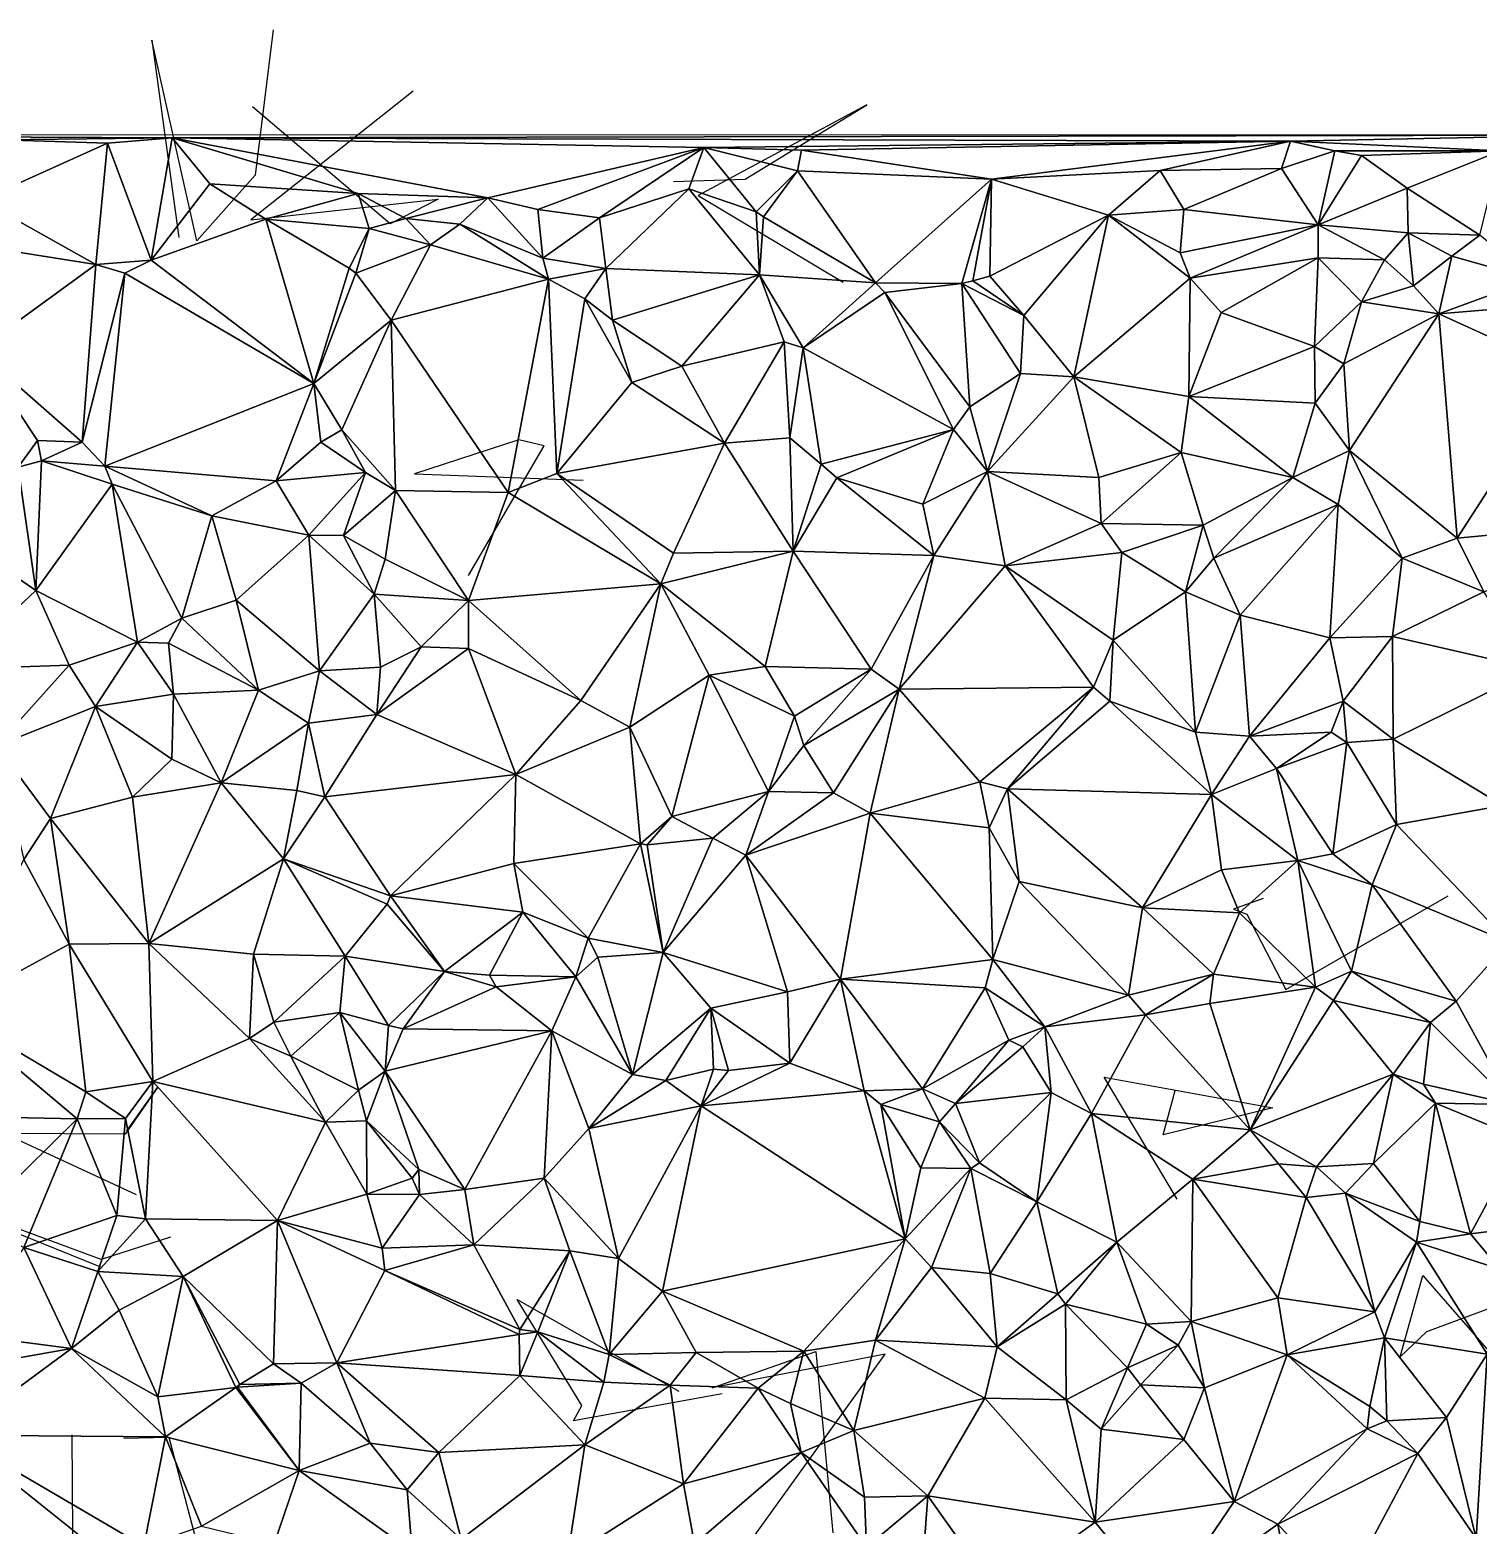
# Model space of a CAD drawing. Header units: metres. Extents: x -15 to 15.5, y -15.4 to 15.9.
# Drawn here: x -3.83 to 8.67, y 3 to 15.91 of the extents above; entities that cross this region are included whole.
import ezdxf

# ---------------------------------------------------------------- set-up
doc = ezdxf.new("R2010")
doc.units = ezdxf.units.M
doc.layers.add('CRACKS', color=1, linetype='Continuous')
doc.layers.add('STREET_MESH', color=7, linetype='Continuous')

msp = doc.modelspace()

# ---------------------------------------------------------------- linework, layer by layer
at = {"layer": 'CRACKS'}
for points in [[(-1.733, 15.905, 0.1), (-1.887, 14.653, 0.1), (-2.391, 14.086, 0.1), (-2.78, 15.818, 0.1), (-2.548, 14.114, 0.1)], [(-0.524, 15.377, 0.1), (-1.925, 14.267, 0.1), (-0.31, 14.444, 0.1), (-0.722, 14.232, 0.1), (-1.912, 15.242, 0.1)], [(1.722, 14.596, 0.1), (2.341, 14.616, 0.1), (3.391, 15.259, 0.1), (1.936, 14.476, 0.1), (3.185, 13.729, 0.1)], [(-0.047, 11.196, 0.1), (0.605, 12.316, 0.1), (0.388, 12.366, 0.1), (-0.514, 12.073, 0.1), (0.943, 12.02, 0.1)], [(6.81, 8.409, 0.1), (6.555, 8.317, 0.1), (6.671, 8.272, 0.1), (7.007, 7.624, 0.1), (8.406, 8.43, 0.1)], [(6.069, 5.812, 0.1), (5.439, 6.865, 0.1), (6.893, 6.601, 0.1), (5.948, 6.367, 0.1), (6.051, 6.752, 0.1)], [(-2.995, 6.404, 0.1), (-2.732, 6.778, 0.1), (-3.01, 6.373, 0.1), (-4.051, 6.379, 0.1), (-2.915, 5.854, 0.1)], [(-2.62, 5.486, 0.1), (-3.217, 5.291, 0.1), (-3.925, 5.553, 0.1), (-3.991, 5.541, 0.1), (-3.223, 5.229, 0.1)], [(9.491, 5.139, 0.1), (8.221, 4.668, 0.1), (7.992, 4.451, 0.1), (8.189, 5.153, 0.1), (9.147, 4.056, 0.1)], [(2.143, 4.132, 0.1), (0.86, 3.9, 0.1), (0.931, 4.032, 0.1), (0.372, 4.947, 0.1), (1.768, 4.155, 0.1)], [(2.299, 2.741, 0.1), (3.549, 4.475, 0.1), (2.056, 4.185, 0.1), (2.951, 4.497, 0.1), (3.098, 2.933, 0.1)], [(-3.02, 3.749, 0.1), (-2.634, 3.758, 0.1), (-2.3, 2.492, 0.1), (-3.457, 2.069, 0.1), (-3.468, 3.778, 0.1)]]:
    msp.add_polyline3d(points, dxfattribs=at)
at = {"layer": 'STREET_MESH'}
for points in [[(-4.075, 14.957), (-2.603, 14.975), (-8.084, 14.999)], [(-2.603, 14.975), (9.636, 14.997), (-8.084, 14.999)], [(-2.603, 14.975), (-4.075, 14.957), (-3.161, 14.929)], [(-2.786, 13.918), (-2.603, 14.975), (-3.161, 14.929)], [(-2.786, 13.918), (-2.279, 14.577), (-2.603, 14.975)], [(9.636, 14.997), (-2.603, 14.975), (7.046, 14.946)], [(-2.603, 14.975), (1.984, 14.89), (7.046, 14.946)], [(0.12, 14.457), (-2.603, 14.975), (-0.998, 14.494)], [(0.12, 14.457), (1.984, 14.89), (-2.603, 14.975)], [(-2.603, 14.975), (-2.279, 14.577), (-0.998, 14.494)], [(8.858, 14.861), (9.636, 14.997), (7.046, 14.946)], [(-4.075, 14.957), (-4.255, 14.436), (-3.161, 14.929)], [(-4.255, 14.436), (-3.262, 13.88), (-3.161, 14.929)], [(-3.262, 13.88), (-2.786, 13.918), (-3.161, 14.929)], [(0.12, 14.457), (0.551, 14.355), (1.984, 14.89)], [(1.984, 14.89), (0.551, 14.355), (1.083, 14.283)], [(1.855, 14.535), (1.984, 14.89), (1.083, 14.283)], [(1.855, 14.535), (2.435, 14.335), (1.984, 14.89)], [(1.984, 14.89), (2.828, 14.866), (7.046, 14.946)], [(1.984, 14.89), (2.792, 14.688), (2.828, 14.866)], [(2.435, 14.335), (2.792, 14.688), (1.984, 14.89)], [(2.792, 14.688), (4.466, 14.616), (2.828, 14.866)], [(2.828, 14.866), (4.466, 14.616), (7.046, 14.946)], [(4.466, 14.616), (5.921, 14.691), (7.046, 14.946)], [(5.921, 14.691), (6.968, 14.708), (7.046, 14.946)], [(6.968, 14.708), (7.429, 14.861), (7.046, 14.946)], [(6.968, 14.708), (7.284, 14.224), (7.429, 14.861)], [(7.429, 14.861), (8.858, 14.861), (7.046, 14.946)], [(7.429, 14.861), (7.284, 14.224), (7.66, 14.82)], [(7.429, 14.861), (7.66, 14.82), (8.858, 14.861)], [(7.66, 14.82), (8.053, 14.54), (8.858, 14.861)], [(8.053, 14.54), (8.68, 14.134), (8.858, 14.861)], [(7.284, 14.224), (8.053, 14.54), (7.66, 14.82)], [(2.792, 14.688), (2.435, 14.335), (2.5, 14.291)], [(2.792, 14.688), (2.5, 14.291), (3.464, 13.722)], [(2.792, 14.688), (3.464, 13.722), (4.466, 14.616)], [(3.464, 13.722), (4.21, 13.717), (4.466, 14.616)], [(4.21, 13.717), (4.306, 13.741), (4.466, 14.616)], [(4.306, 13.741), (4.451, 13.779), (4.466, 14.616)], [(4.451, 13.779), (5.476, 14.306), (4.466, 14.616)], [(5.476, 14.306), (5.921, 14.691), (4.466, 14.616)], [(6.126, 14.356), (5.921, 14.691), (5.476, 14.306)], [(6.968, 14.708), (5.921, 14.691), (6.126, 14.356)], [(7.284, 14.224), (6.968, 14.708), (6.126, 14.356)], [(-2.786, 13.918), (-1.797, 14.273), (-2.279, 14.577)], [(-2.279, 14.577), (-1.797, 14.273), (-0.998, 14.494)], [(-1.797, 14.273), (-0.903, 14.192), (-0.998, 14.494)], [(-0.588, 14.277), (0.12, 14.457), (-0.998, 14.494)], [(-0.903, 14.192), (-0.588, 14.277), (-0.998, 14.494)], [(0.12, 14.457), (-0.588, 14.277), (-0.122, 14.23)], [(0.593, 13.936), (0.12, 14.457), (-0.122, 14.23)], [(0.593, 13.936), (0.551, 14.355), (0.12, 14.457)], [(1.137, 13.845), (1.855, 14.535), (1.083, 14.283)], [(1.137, 13.845), (2.465, 13.792), (1.855, 14.535)], [(2.465, 13.792), (2.435, 14.335), (1.855, 14.535)], [(8.053, 14.54), (7.284, 14.224), (8.061, 14.154)], [(8.053, 14.54), (8.061, 14.154), (8.68, 14.134)], [(-4.155, 14.021), (-3.262, 13.88), (-4.255, 14.436)], [(0.551, 14.355), (0.593, 13.936), (1.083, 14.283)], [(2.5, 14.291), (2.435, 14.335), (2.465, 13.792)], [(6.093, 13.98), (6.126, 14.356), (5.476, 14.306)], [(6.093, 13.98), (7.284, 14.224), (6.126, 14.356)], [(-1.382, 12.853), (-1.797, 14.273), (-2.786, 13.918)], [(-1.797, 14.273), (-1.382, 12.853), (-1.078, 13.85)], [(-0.903, 14.192), (-1.797, 14.273), (-1.078, 13.85)], [(-0.903, 14.192), (-0.376, 14.049), (-0.588, 14.277)], [(-0.588, 14.277), (-0.376, 14.049), (-0.122, 14.23)], [(-0.376, 14.049), (0.642, 13.755), (-0.122, 14.23)], [(0.642, 13.755), (0.593, 13.936), (-0.122, 14.23)], [(0.593, 13.936), (1.137, 13.845), (1.083, 14.283)], [(2.5, 14.291), (2.465, 13.792), (3.464, 13.722)], [(5.476, 14.306), (4.451, 13.779), (4.744, 13.44)], [(5.176, 12.91), (5.476, 14.306), (4.744, 13.44)], [(6.181, 13.764), (5.476, 14.306), (5.176, 12.91)], [(6.181, 13.764), (6.093, 13.98), (5.476, 14.306)], [(6.093, 13.98), (6.181, 13.764), (7.284, 14.224)], [(7.284, 14.224), (6.181, 13.764), (7.286, 13.937)], [(7.857, 13.921), (7.284, 14.224), (7.286, 13.937)], [(7.284, 14.224), (7.857, 13.921), (8.061, 14.154)], [(-1.018, 13.806), (-0.903, 14.192), (-1.078, 13.85)], [(-0.903, 14.192), (-1.018, 13.806), (-0.376, 14.049)], [(8.061, 14.154), (7.857, 13.921), (8.107, 13.697)], [(8.439, 13.952), (8.061, 14.154), (8.107, 13.697)], [(8.061, 14.154), (8.439, 13.952), (8.68, 14.134)], [(8.439, 13.952), (9.144, 13.753), (8.68, 14.134)], [(-3.262, 13.88), (-4.155, 14.021), (-4.283, 13.138)], [(-0.376, 14.049), (-1.018, 13.806), (-0.713, 13.401)], [(0.642, 13.755), (-0.376, 14.049), (-0.713, 13.401)], [(8.325, 13.455), (8.439, 13.952), (8.107, 13.697)], [(8.439, 13.952), (8.325, 13.455), (9.144, 13.753)], [(-3.381, 12.346), (-3.262, 13.88), (-4.283, 13.138)], [(-3.262, 13.88), (-3.381, 12.346), (-3.012, 13.806)], [(-2.786, 13.918), (-3.262, 13.88), (-3.012, 13.806)], [(-1.382, 12.853), (-2.786, 13.918), (-3.012, 13.806)], [(-1.382, 12.853), (-1.018, 13.806), (-1.078, 13.85)], [(0.593, 13.936), (0.642, 13.755), (1.137, 13.845)], [(0.642, 13.755), (0.958, 13.584), (1.137, 13.845)], [(1.137, 13.845), (0.958, 13.584), (1.195, 13.401)], [(1.137, 13.845), (1.195, 13.401), (2.465, 13.792)], [(6.181, 13.764), (6.447, 13.466), (7.286, 13.937)], [(6.447, 13.466), (7.254, 13.172), (7.286, 13.937)], [(7.254, 13.172), (7.658, 13.559), (7.286, 13.937)], [(7.658, 13.559), (7.857, 13.921), (7.286, 13.937)], [(7.857, 13.921), (7.658, 13.559), (8.107, 13.697)], [(-3.381, 12.346), (-3.184, 12.141), (-3.012, 13.806)], [(-3.184, 12.141), (-1.382, 12.853), (-3.012, 13.806)], [(-1.018, 13.806), (-1.382, 12.853), (-0.713, 13.401)], [(0.642, 13.755), (-0.713, 13.401), (0.296, 11.913)], [(0.714, 12.076), (0.642, 13.755), (0.296, 11.913)], [(0.958, 13.584), (0.642, 13.755), (0.714, 12.076)], [(2.465, 13.792), (1.195, 13.401), (1.794, 13.002)], [(2.676, 13.212), (2.465, 13.792), (1.794, 13.002)], [(2.465, 13.792), (2.841, 13.161), (3.464, 13.722)], [(2.465, 13.792), (2.676, 13.212), (2.841, 13.161)], [(2.841, 13.161), (3.547, 13.638), (3.464, 13.722)], [(3.547, 13.638), (4.21, 13.717), (3.464, 13.722)], [(3.547, 13.638), (4.279, 12.652), (4.21, 13.717)], [(4.306, 13.741), (4.21, 13.717), (4.744, 13.44)], [(4.21, 13.717), (4.717, 12.939), (4.744, 13.44)], [(4.21, 13.717), (4.279, 12.652), (4.717, 12.939)], [(4.451, 13.779), (4.306, 13.741), (4.744, 13.44)], [(6.168, 12.741), (6.181, 13.764), (5.176, 12.91)], [(6.447, 13.466), (6.181, 13.764), (6.168, 12.741)], [(7.658, 13.559), (8.325, 13.455), (8.107, 13.697)], [(9.144, 13.753), (8.325, 13.455), (9.324, 13.539)], [(0.958, 13.584), (0.714, 12.076), (1.363, 12.861)], [(1.195, 13.401), (0.958, 13.584), (1.363, 12.861)], [(3.547, 13.638), (2.841, 13.161), (4.139, 12.457)], [(4.279, 12.652), (3.547, 13.638), (4.139, 12.457)], [(7.254, 13.172), (7.508, 13.023), (7.658, 13.559)], [(7.508, 13.023), (8.325, 13.455), (7.658, 13.559)], [(4.717, 12.939), (5.176, 12.91), (4.744, 13.44)], [(7.254, 13.172), (6.447, 13.466), (6.168, 12.741)], [(7.508, 13.023), (7.555, 12.275), (8.325, 13.455)], [(8.325, 13.455), (7.555, 12.275), (8.485, 11.519)], [(8.325, 13.455), (9.415, 12.959), (9.324, 13.539)], [(9.415, 12.959), (8.325, 13.455), (8.485, 11.519)], [(-1.382, 12.853), (-1.141, 12.454), (-0.713, 13.401)], [(-1.141, 12.454), (-0.678, 11.929), (-0.713, 13.401)], [(-0.713, 13.401), (-0.678, 11.929), (0.296, 11.913)], [(1.195, 13.401), (1.363, 12.861), (1.794, 13.002)], [(2.162, 12.337), (2.676, 13.212), (1.794, 13.002)], [(2.676, 13.212), (2.162, 12.337), (2.725, 12.385)], [(2.676, 13.212), (2.725, 12.385), (2.841, 13.161)], [(7.254, 13.172), (6.168, 12.741), (7.26, 12.684)], [(7.508, 13.023), (7.254, 13.172), (7.26, 12.684)], [(-3.934, 12.132), (-3.766, 12.362), (-4.283, 13.138)], [(-3.766, 12.362), (-3.381, 12.346), (-4.283, 13.138)], [(2.725, 12.385), (2.995, 12.158), (2.841, 13.161)], [(2.841, 13.161), (2.995, 12.158), (4.139, 12.457)], [(1.363, 12.861), (2.162, 12.337), (1.794, 13.002)], [(4.279, 12.652), (4.433, 12.095), (4.717, 12.939)], [(4.717, 12.939), (4.433, 12.095), (5.176, 12.91)], [(4.433, 12.095), (5.392, 12.042), (5.176, 12.91)], [(6.102, 12.257), (6.168, 12.741), (5.176, 12.91)], [(5.392, 12.042), (6.102, 12.257), (5.176, 12.91)], [(7.555, 12.275), (7.508, 13.023), (7.26, 12.684)], [(10.179, 11.68), (9.415, 12.959), (8.485, 11.519)], [(-1.382, 12.853), (-3.184, 12.141), (-1.708, 12.013)], [(-1.322, 12.348), (-1.382, 12.853), (-1.708, 12.013)], [(-1.382, 12.853), (-1.322, 12.348), (-1.141, 12.454)], [(0.714, 12.076), (2.162, 12.337), (1.363, 12.861)], [(4.433, 12.095), (4.279, 12.652), (4.139, 12.457)], [(6.102, 12.257), (7.066, 12.042), (6.168, 12.741)], [(6.168, 12.741), (7.066, 12.042), (7.26, 12.684)], [(7.066, 12.042), (7.555, 12.275), (7.26, 12.684)], [(-1.141, 12.454), (-1.322, 12.348), (-0.937, 12.086)], [(-0.678, 11.929), (-1.141, 12.454), (-0.937, 12.086)], [(4.139, 12.457), (2.995, 12.158), (3.132, 12.038)], [(3.875, 11.812), (4.139, 12.457), (3.132, 12.038)], [(3.875, 11.812), (4.433, 12.095), (4.139, 12.457)], [(-3.731, 12.186), (-3.766, 12.362), (-3.934, 12.132)], [(-3.731, 12.186), (-3.381, 12.346), (-3.766, 12.362)], [(-3.381, 12.346), (-3.731, 12.186), (-3.184, 12.141)], [(-0.937, 12.086), (-1.322, 12.348), (-1.708, 12.013)], [(2.162, 12.337), (0.714, 12.076), (1.722, 11.388)], [(2.756, 11.406), (2.162, 12.337), (1.722, 11.388)], [(2.162, 12.337), (2.756, 11.406), (2.725, 12.385)], [(2.756, 11.406), (2.995, 12.158), (2.725, 12.385)], [(7.555, 12.275), (7.066, 12.042), (7.459, 11.81)], [(8.009, 11.345), (7.555, 12.275), (7.459, 11.81)], [(7.555, 12.275), (8.009, 11.345), (8.485, 11.519)], [(-3.934, 12.132), (-4.382, 11.482), (-3.78, 11.068)], [(-3.731, 12.186), (-3.934, 12.132), (-3.78, 11.068)], [(-3.122, 11.984), (-3.731, 12.186), (-3.78, 11.068)], [(-3.731, 12.186), (-3.122, 11.984), (-3.184, 12.141)], [(-3.184, 12.141), (-2.263, 11.71), (-1.708, 12.013)], [(-3.122, 11.984), (-2.263, 11.71), (-3.184, 12.141)], [(2.995, 12.158), (2.756, 11.406), (3.132, 12.038)], [(5.392, 12.042), (5.413, 11.644), (6.102, 12.257)], [(5.413, 11.644), (6.292, 11.632), (6.102, 12.257)], [(6.292, 11.632), (7.066, 12.042), (6.102, 12.257)], [(-2.263, 11.71), (-1.426, 11.544), (-1.708, 12.013)], [(-1.426, 11.544), (-0.937, 12.086), (-1.708, 12.013)], [(-0.937, 12.086), (-1.426, 11.544), (-1.127, 11.542)], [(-0.678, 11.929), (-0.937, 12.086), (-1.127, 11.542)], [(1.612, 11.124), (0.714, 12.076), (0.296, 11.913)], [(0.714, 12.076), (1.612, 11.124), (1.722, 11.388)], [(2.756, 11.406), (3.969, 11.37), (3.132, 12.038)], [(3.969, 11.37), (3.875, 11.812), (3.132, 12.038)], [(4.433, 12.095), (3.875, 11.812), (3.969, 11.37)], [(4.583, 11.28), (4.433, 12.095), (3.969, 11.37)], [(5.413, 11.644), (4.433, 12.095), (4.583, 11.28)], [(5.413, 11.644), (5.392, 12.042), (4.433, 12.095)], [(7.066, 12.042), (6.292, 11.632), (6.386, 11.346)], [(7.459, 11.81), (7.066, 12.042), (6.386, 11.346)], [(-2.904, 10.622), (-3.122, 11.984), (-3.78, 11.068)], [(-2.522, 10.828), (-3.122, 11.984), (-2.904, 10.622)], [(-3.122, 11.984), (-2.522, 10.828), (-2.263, 11.71)], [(-0.766, 11.338), (-0.678, 11.929), (-1.127, 11.542)], [(-0.046, 10.98), (-0.678, 11.929), (-0.766, 11.338)], [(-0.678, 11.929), (-0.046, 10.98), (0.296, 11.913)], [(-0.046, 10.98), (1.612, 11.124), (0.296, 11.913)], [(6.612, 10.853), (7.459, 11.81), (6.386, 11.346)], [(7.459, 11.81), (6.612, 10.853), (7.387, 10.658)], [(8.009, 11.345), (7.459, 11.81), (7.387, 10.658)], [(-2.263, 11.71), (-2.522, 10.828), (-2.051, 10.984)], [(-1.426, 11.544), (-2.263, 11.71), (-2.051, 10.984)], [(5.59, 11.396), (5.413, 11.644), (4.583, 11.28)], [(5.59, 11.396), (6.292, 11.632), (5.413, 11.644)], [(6.292, 11.632), (5.59, 11.396), (6.141, 11.056)], [(6.292, 11.632), (6.141, 11.056), (6.386, 11.346)], [(8.715, 11.054), (10.179, 11.68), (8.485, 11.519)], [(-1.334, 10.374), (-1.426, 11.544), (-2.051, 10.984)], [(-1.426, 11.544), (-0.861, 11.035), (-1.127, 11.542)], [(-1.426, 11.544), (-1.334, 10.374), (-0.861, 11.035)], [(-0.861, 11.035), (-0.766, 11.338), (-1.127, 11.542)], [(8.009, 11.345), (8.715, 11.054), (8.485, 11.519)], [(-4.382, 11.482), (-4.504, 10.387), (-3.78, 11.068)], [(1.612, 11.124), (2.756, 11.406), (1.722, 11.388)], [(1.612, 11.124), (2.513, 10.412), (2.756, 11.406)], [(2.513, 10.412), (3.427, 10.388), (2.756, 11.406)], [(3.427, 10.388), (3.969, 11.37), (2.756, 11.406)], [(3.427, 10.388), (3.669, 10.216), (3.969, 11.37)], [(3.669, 10.216), (4.583, 11.28), (3.969, 11.37)], [(5.517, 10.638), (5.59, 11.396), (4.583, 11.28)], [(5.59, 11.396), (5.517, 10.638), (6.141, 11.056)], [(-0.046, 10.98), (-0.766, 11.338), (-0.861, 11.035)], [(4.583, 11.28), (3.669, 10.216), (5.346, 10.231)], [(5.517, 10.638), (4.583, 11.28), (5.346, 10.231)], [(6.141, 11.056), (6.612, 10.853), (6.386, 11.346)], [(7.927, 10.669), (8.009, 11.345), (7.387, 10.658)], [(8.009, 11.345), (7.927, 10.669), (8.715, 11.054)], [(-0.046, 10.98), (0.922, 10.117), (1.612, 11.124)], [(0.922, 10.117), (1.345, 9.886), (1.612, 11.124)], [(1.345, 9.886), (2.031, 10.336), (1.612, 11.124)], [(2.031, 10.336), (2.513, 10.412), (1.612, 11.124)], [(-4.504, 10.387), (-3.493, 10.423), (-3.78, 11.068)], [(-3.493, 10.423), (-2.904, 10.622), (-3.78, 11.068)], [(-2.522, 10.828), (-1.859, 10.206), (-2.051, 10.984)], [(-1.859, 10.206), (-1.334, 10.374), (-2.051, 10.984)], [(-1.334, 10.374), (-0.806, 10.406), (-0.861, 11.035)], [(-0.806, 10.406), (-0.455, 10.58), (-0.861, 11.035)], [(-0.455, 10.58), (-0.046, 10.98), (-0.861, 11.035)], [(-0.455, 10.58), (-0.048, 10.567), (-0.046, 10.98)], [(-0.048, 10.567), (0.922, 10.117), (-0.046, 10.98)], [(5.517, 10.638), (6.228, 9.845), (6.141, 11.056)], [(6.228, 9.845), (6.612, 10.853), (6.141, 11.056)], [(8.715, 11.054), (7.927, 10.669), (9.155, 10.387)], [(6.612, 10.853), (6.228, 9.845), (6.692, 9.809)], [(7.387, 10.658), (6.612, 10.853), (6.692, 9.809)], [(-2.635, 10.612), (-2.522, 10.828), (-2.904, 10.622)], [(-2.522, 10.828), (-2.635, 10.612), (-1.859, 10.206)], [(-3.493, 10.423), (-3.267, 10.066), (-2.904, 10.622)], [(-3.267, 10.066), (-2.594, 10.173), (-2.904, 10.622)], [(-2.594, 10.173), (-2.635, 10.612), (-2.904, 10.622)], [(-2.635, 10.612), (-2.594, 10.173), (-1.859, 10.206)], [(5.488, 10.111), (5.517, 10.638), (5.346, 10.231)], [(6.228, 9.845), (5.517, 10.638), (5.488, 10.111)], [(7.502, 10.112), (7.387, 10.658), (6.692, 9.809)], [(7.502, 10.112), (7.927, 10.669), (7.387, 10.658)], [(7.927, 10.669), (7.502, 10.112), (7.933, 9.784)], [(7.927, 10.669), (7.933, 9.784), (9.155, 10.387)], [(-0.048, 10.567), (-0.455, 10.58), (-0.839, 9.995)], [(-0.455, 10.58), (-0.806, 10.406), (-0.839, 9.995)], [(-0.048, 10.567), (-0.839, 9.995), (0.362, 9.478)], [(0.922, 10.117), (-0.048, 10.567), (0.362, 9.478)], [(-3.493, 10.423), (-4.504, 10.387), (-4.121, 9.725)], [(-3.267, 10.066), (-3.493, 10.423), (-4.121, 9.725)], [(-1.427, 9.921), (-1.334, 10.374), (-1.859, 10.206)], [(-0.839, 9.995), (-1.334, 10.374), (-1.427, 9.921)], [(-0.839, 9.995), (-0.806, 10.406), (-1.334, 10.374)], [(1.709, 9.115), (2.031, 10.336), (1.345, 9.886)], [(2.031, 10.336), (1.709, 9.115), (2.541, 9.331)], [(2.031, 10.336), (2.767, 9.981), (2.513, 10.412)], [(2.767, 9.981), (2.031, 10.336), (2.541, 9.331)], [(2.513, 10.412), (2.767, 9.981), (3.427, 10.388)], [(2.767, 9.981), (2.848, 9.73), (3.427, 10.388)], [(2.848, 9.73), (3.669, 10.216), (3.427, 10.388)], [(9.155, 10.387), (7.933, 9.784), (8.879, 9.212)], [(-2.594, 10.173), (-2.18, 9.407), (-1.859, 10.206)], [(-2.18, 9.407), (-1.427, 9.921), (-1.859, 10.206)], [(3.669, 10.216), (2.848, 9.73), (3.103, 9.32)], [(3.669, 10.216), (3.103, 9.32), (3.418, 9.146)], [(3.669, 10.216), (3.418, 9.146), (4.365, 9.415)], [(5.346, 10.231), (3.669, 10.216), (4.365, 9.415)], [(4.604, 9.355), (5.346, 10.231), (4.365, 9.415)], [(4.604, 9.355), (5.488, 10.111), (5.346, 10.231)], [(-2.594, 10.173), (-3.267, 10.066), (-2.608, 9.61)], [(-2.18, 9.407), (-2.594, 10.173), (-2.608, 9.61)], [(1.345, 9.886), (0.922, 10.117), (0.362, 9.478)], [(5.488, 10.111), (4.604, 9.355), (6.366, 9.306)], [(6.228, 9.845), (5.488, 10.111), (6.366, 9.306)], [(7.502, 10.112), (6.692, 9.809), (7.398, 9.845)], [(7.532, 9.756), (7.502, 10.112), (7.398, 9.845)], [(7.933, 9.784), (7.502, 10.112), (7.532, 9.756)], [(-3.654, 9.098), (-3.267, 10.066), (-4.121, 9.725)], [(-3.654, 9.098), (-2.946, 9.284), (-3.267, 10.066)], [(-3.267, 10.066), (-2.946, 9.284), (-2.608, 9.61)], [(-1.287, 9.285), (-0.839, 9.995), (-1.427, 9.921)], [(-0.839, 9.995), (-1.287, 9.285), (0.362, 9.478)], [(2.848, 9.73), (2.767, 9.981), (2.541, 9.331)], [(-1.527, 9.34), (-1.427, 9.921), (-2.18, 9.407)], [(-1.527, 9.34), (-1.287, 9.285), (-1.427, 9.921)], [(1.437, 8.88), (1.345, 9.886), (0.362, 9.478)], [(1.709, 9.115), (1.345, 9.886), (1.437, 8.88)], [(6.692, 9.809), (6.228, 9.845), (6.366, 9.306)], [(6.927, 9.53), (6.692, 9.809), (6.366, 9.306)], [(6.692, 9.809), (6.927, 9.53), (7.398, 9.845)], [(6.927, 9.53), (7.532, 9.756), (7.398, 9.845)], [(-3.883, 8.746), (-3.654, 9.098), (-4.121, 9.725)], [(3.103, 9.32), (2.848, 9.73), (2.541, 9.331)], [(7.532, 9.756), (6.927, 9.53), (7.412, 8.794)], [(7.961, 9.046), (7.532, 9.756), (7.412, 8.794)], [(7.961, 9.046), (7.933, 9.784), (7.532, 9.756)], [(7.933, 9.784), (7.961, 9.046), (8.879, 9.212)], [(-2.946, 9.284), (-2.18, 9.407), (-2.608, 9.61)], [(0.362, 9.478), (-1.287, 9.285), (-0.719, 8.431)], [(0.345, 8.709), (0.362, 9.478), (-0.719, 8.431)], [(0.345, 8.709), (1.437, 8.88), (0.362, 9.478)], [(7.111, 8.736), (6.927, 9.53), (6.366, 9.306)], [(7.412, 8.794), (6.927, 9.53), (7.111, 8.736)], [(-2.18, 9.407), (-2.946, 9.284), (-2.807, 8.021)], [(-1.644, 8.751), (-2.18, 9.407), (-2.807, 8.021)], [(-1.527, 9.34), (-2.18, 9.407), (-1.644, 8.751)], [(-1.287, 9.285), (-1.527, 9.34), (-1.644, 8.751)], [(1.709, 9.115), (2.06, 8.928), (2.541, 9.331)], [(2.06, 8.928), (2.345, 8.782), (2.541, 9.331)], [(2.345, 8.782), (3.103, 9.32), (2.541, 9.331)], [(3.103, 9.32), (2.345, 8.782), (3.418, 9.146)], [(3.418, 9.146), (4.447, 9.018), (4.365, 9.415)], [(4.447, 9.018), (4.604, 9.355), (4.365, 9.415)], [(4.705, 8.555), (4.604, 9.355), (4.447, 9.018)], [(4.604, 9.355), (4.705, 8.555), (5.77, 8.327)], [(4.604, 9.355), (5.77, 8.327), (6.366, 9.306)], [(5.77, 8.327), (6.452, 8.657), (6.366, 9.306)], [(6.452, 8.657), (7.111, 8.736), (6.366, 9.306)], [(-2.946, 9.284), (-3.654, 9.098), (-2.807, 8.021)], [(-1.287, 9.285), (-1.644, 8.751), (-0.719, 8.431)], [(7.961, 9.046), (8.931, 8.03), (8.879, 9.212)], [(-3.654, 9.098), (-3.883, 8.746), (-3.492, 8.014)], [(-3.654, 9.098), (-3.492, 8.014), (-2.807, 8.021)], [(1.494, 8.872), (1.709, 9.115), (1.437, 8.88)], [(1.494, 8.872), (2.06, 8.928), (1.709, 9.115)], [(2.345, 8.782), (3.164, 7.713), (3.418, 9.146)], [(3.418, 9.146), (3.164, 7.713), (4.479, 7.883)], [(4.447, 9.018), (3.418, 9.146), (4.479, 7.883)], [(7.961, 9.046), (7.412, 8.794), (7.75, 8.525)], [(8.931, 8.03), (7.961, 9.046), (7.75, 8.525)], [(2.06, 8.928), (1.494, 8.872), (1.632, 7.941)], [(2.345, 8.782), (2.06, 8.928), (1.632, 7.941)], [(4.705, 8.555), (4.447, 9.018), (4.479, 7.883)], [(1.437, 8.88), (0.345, 8.709), (0.985, 8.065)], [(1.632, 7.941), (1.437, 8.88), (0.985, 8.065)], [(1.632, 7.941), (1.494, 8.872), (1.437, 8.88)], [(2.345, 8.782), (1.632, 7.941), (2.707, 7.604)], [(3.164, 7.713), (2.345, 8.782), (2.707, 7.604)], [(7.412, 8.794), (7.111, 8.736), (7.75, 8.525)], [(-3.492, 8.014), (-3.883, 8.746), (-4.54, 7.445)], [(-1.901, 7.928), (-1.644, 8.751), (-2.807, 8.021)], [(-1.901, 7.928), (-1.11, 7.91), (-1.644, 8.751)], [(-1.644, 8.751), (-0.75, 8.36), (-0.719, 8.431)], [(-1.11, 7.91), (-0.75, 8.36), (-1.644, 8.751)], [(0.422, 8.289), (0.345, 8.709), (-0.719, 8.431)], [(0.345, 8.709), (0.422, 8.289), (0.985, 8.065)], [(6.607, 8.285), (6.452, 8.657), (5.77, 8.327)], [(6.452, 8.657), (6.607, 8.285), (7.111, 8.736)], [(7.111, 8.736), (6.607, 8.285), (7.263, 7.643)], [(7.111, 8.736), (7.574, 7.781), (7.75, 8.525)], [(7.574, 7.781), (7.111, 8.736), (7.263, 7.643)], [(4.705, 8.555), (4.479, 7.883), (5.649, 7.574)], [(5.77, 8.327), (4.705, 8.555), (5.649, 7.574)], [(7.574, 7.781), (8.476, 7.521), (7.75, 8.525)], [(8.476, 7.521), (8.931, 8.03), (7.75, 8.525)], [(-0.75, 8.36), (-0.253, 7.779), (-0.719, 8.431)], [(-0.253, 7.779), (0.422, 8.289), (-0.719, 8.431)], [(-0.253, 7.779), (-0.75, 8.36), (-1.11, 7.91)], [(0.135, 7.747), (0.422, 8.289), (-0.253, 7.779)], [(0.135, 7.747), (0.879, 7.731), (0.422, 8.289)], [(0.422, 8.289), (0.879, 7.731), (0.985, 8.065)], [(6.383, 7.755), (5.77, 8.327), (5.649, 7.574)], [(6.607, 8.285), (5.77, 8.327), (6.383, 7.755)], [(6.607, 8.285), (6.383, 7.755), (7.263, 7.643)], [(-3.349, 6.739), (-3.492, 8.014), (-4.54, 7.445)], [(-3.492, 8.014), (-2.772, 6.828), (-2.807, 8.021)], [(-3.492, 8.014), (-3.349, 6.739), (-2.772, 6.828)], [(-2.772, 6.828), (-1.938, 7.201), (-2.807, 8.021)], [(-1.938, 7.201), (-1.901, 7.928), (-2.807, 8.021)], [(0.879, 7.731), (1.069, 7.901), (0.985, 8.065)], [(1.069, 7.901), (1.632, 7.941), (0.985, 8.065)], [(8.931, 8.03), (8.476, 7.521), (8.964, 6.63)], [(-1.901, 7.928), (-1.938, 7.201), (-1.728, 7.342)], [(-1.11, 7.91), (-1.901, 7.928), (-1.728, 7.342)], [(-1.156, 7.424), (-1.11, 7.91), (-1.728, 7.342)], [(-1.156, 7.424), (-0.737, 7.311), (-1.11, 7.91)], [(-0.737, 7.311), (-0.253, 7.779), (-1.11, 7.91)], [(1.069, 7.901), (0.879, 7.731), (1.367, 6.89)], [(1.632, 7.941), (1.069, 7.901), (1.367, 6.89)], [(1.632, 7.941), (1.367, 6.89), (2.044, 7.463)], [(2.707, 7.604), (1.632, 7.941), (2.044, 7.463)], [(3.164, 7.713), (4.411, 7.638), (4.479, 7.883)], [(4.479, 7.883), (4.411, 7.638), (4.927, 7.301)], [(4.479, 7.883), (4.927, 7.301), (5.649, 7.574)], [(-0.253, 7.779), (-0.737, 7.311), (-0.612, 7.282)], [(0.191, 7.646), (-0.253, 7.779), (-0.612, 7.282)], [(0.191, 7.646), (0.135, 7.747), (-0.253, 7.779)], [(0.879, 7.731), (0.135, 7.747), (0.191, 7.646)], [(5.795, 7.404), (6.383, 7.755), (5.649, 7.574)], [(5.795, 7.404), (6.35, 7.503), (6.383, 7.755)], [(6.383, 7.755), (6.35, 7.503), (7.263, 7.643)], [(7.418, 7.529), (7.574, 7.781), (7.263, 7.643)], [(7.574, 7.781), (7.418, 7.529), (8.255, 7.337)], [(8.476, 7.521), (7.574, 7.781), (8.255, 7.337)], [(0.673, 7.267), (0.191, 7.646), (-0.612, 7.282)], [(0.673, 7.267), (0.879, 7.731), (0.191, 7.646)], [(0.879, 7.731), (0.673, 7.267), (1.367, 6.89)], [(3.164, 7.713), (2.707, 7.604), (2.726, 6.986)], [(3.367, 6.748), (3.164, 7.713), (2.726, 6.986)], [(3.871, 6.765), (3.164, 7.713), (3.367, 6.748)], [(3.164, 7.713), (3.871, 6.765), (4.411, 7.638)], [(4.411, 7.638), (3.871, 6.765), (4.616, 7.185)], [(4.927, 7.301), (4.411, 7.638), (4.616, 7.185)], [(6.35, 7.503), (6.697, 6.412), (7.263, 7.643)], [(6.697, 6.412), (7.418, 7.529), (7.263, 7.643)], [(2.707, 7.604), (2.044, 7.463), (2.726, 6.986)], [(4.927, 7.301), (5.795, 7.404), (5.649, 7.574)], [(6.35, 7.503), (5.795, 7.404), (6.697, 6.412)], [(7.932, 6.892), (7.418, 7.529), (6.697, 6.412)], [(7.418, 7.529), (7.932, 6.892), (8.255, 7.337)], [(8.964, 6.63), (8.476, 7.521), (8.255, 7.337)], [(-4.854, 6.535), (-3.424, 6.506), (-4.54, 7.445)], [(-3.424, 6.506), (-3.349, 6.739), (-4.54, 7.445)], [(-1.579, 7.046), (-1.156, 7.424), (-1.728, 7.342)], [(-1.579, 7.046), (-0.996, 6.755), (-1.156, 7.424)], [(-0.766, 6.919), (-0.737, 7.311), (-1.156, 7.424)], [(-0.996, 6.755), (-0.766, 6.919), (-1.156, 7.424)], [(2.044, 7.463), (1.367, 6.89), (1.656, 6.836)], [(2.068, 6.936), (2.044, 7.463), (1.656, 6.836)], [(2.197, 6.924), (2.044, 7.463), (2.068, 6.936)], [(2.044, 7.463), (2.197, 6.924), (2.726, 6.986)], [(5.795, 7.404), (4.927, 7.301), (5.33, 6.553)], [(6.697, 6.412), (5.795, 7.404), (5.33, 6.553)], [(-1.938, 7.201), (-1.579, 7.046), (-1.728, 7.342)], [(-0.737, 7.311), (-0.766, 6.919), (-0.612, 7.282)], [(-0.766, 6.919), (0.673, 7.267), (-0.612, 7.282)], [(0.673, 7.267), (-0.766, 6.919), (-0.08, 5.897)], [(0.673, 7.267), (-0.08, 5.897), (0.605, 5.993)], [(0.992, 6.422), (0.673, 7.267), (0.605, 5.993)], [(1.367, 6.89), (0.673, 7.267), (0.992, 6.422)], [(4.736, 7.127), (4.927, 7.301), (4.616, 7.185)], [(4.736, 7.127), (4.981, 6.735), (4.927, 7.301)], [(4.927, 7.301), (4.981, 6.735), (5.33, 6.553)], [(7.932, 6.892), (8.195, 6.806), (8.255, 7.337)], [(8.195, 6.806), (8.964, 6.63), (8.255, 7.337)], [(-1.28, 6.477), (-1.938, 7.201), (-2.772, 6.828)], [(-1.579, 7.046), (-1.938, 7.201), (-1.28, 6.477)], [(3.871, 6.765), (4.155, 6.639), (4.616, 7.185)], [(4.155, 6.639), (4.736, 7.127), (4.616, 7.185)], [(4.736, 7.127), (4.155, 6.639), (4.981, 6.735)], [(-0.996, 6.755), (-1.579, 7.046), (-1.28, 6.477)], [(1.962, 6.619), (3.367, 6.748), (2.726, 6.986)], [(2.197, 6.924), (1.962, 6.619), (2.726, 6.986)], [(-0.766, 6.919), (-0.996, 6.755), (-0.927, 6.49)], [(-0.475, 6.068), (-0.766, 6.919), (-0.927, 6.49)], [(-0.766, 6.919), (-0.475, 6.068), (-0.08, 5.897)], [(1.367, 6.89), (0.992, 6.422), (1.656, 6.836)], [(1.962, 6.619), (2.068, 6.936), (1.656, 6.836)], [(2.197, 6.924), (2.068, 6.936), (1.962, 6.619)], [(7.27, 6.092), (7.932, 6.892), (6.697, 6.412)], [(7.27, 6.092), (7.762, 6.121), (7.932, 6.892)], [(7.762, 6.121), (8.298, 6.641), (7.932, 6.892)], [(8.298, 6.641), (8.195, 6.806), (7.932, 6.892)], [(-3.349, 6.739), (-3.424, 6.506), (-3.008, 6.508)], [(-3.349, 6.739), (-3.008, 6.508), (-2.772, 6.828)], [(-2.772, 6.828), (-3.008, 6.508), (-2.835, 5.643)], [(-1.695, 5.63), (-2.772, 6.828), (-2.835, 5.643)], [(-1.28, 6.477), (-2.772, 6.828), (-1.695, 5.63)], [(-0.927, 6.49), (-0.996, 6.755), (-1.28, 6.477)], [(0.992, 6.422), (1.962, 6.619), (1.656, 6.836)], [(3.367, 6.748), (1.962, 6.619), (3.721, 5.47)], [(3.51, 6.629), (3.871, 6.765), (3.367, 6.748)], [(3.51, 6.629), (3.367, 6.748), (3.721, 5.47)], [(3.871, 6.765), (3.51, 6.629), (4.018, 6.481)], [(4.155, 6.639), (3.871, 6.765), (4.018, 6.481)], [(4.155, 6.639), (4.364, 6.128), (4.981, 6.735)], [(4.981, 6.735), (4.364, 6.128), (4.856, 5.789)], [(5.33, 6.553), (4.981, 6.735), (4.856, 5.789)], [(8.195, 6.806), (8.298, 6.641), (8.964, 6.63)], [(0.992, 6.422), (1.248, 5.3), (1.962, 6.619)], [(1.962, 6.619), (1.248, 5.3), (1.628, 5.02)], [(3.721, 5.47), (1.962, 6.619), (1.628, 5.02)], [(3.51, 6.629), (3.856, 6.083), (4.018, 6.481)], [(3.856, 6.083), (3.51, 6.629), (3.721, 5.47)], [(4.364, 6.128), (4.155, 6.639), (4.018, 6.481)], [(7.762, 6.121), (8.163, 5.619), (8.298, 6.641)], [(8.163, 5.619), (8.601, 5.514), (8.298, 6.641)], [(8.298, 6.641), (9.044, 6.334), (8.964, 6.63)], [(8.298, 6.641), (8.601, 5.514), (9.044, 6.334)], [(-3.424, 6.506), (-4.854, 6.535), (-4.312, 5.633)], [(-3.885, 5.397), (-3.424, 6.506), (-4.312, 5.633)], [(-3.424, 6.506), (-3.885, 5.397), (-3.083, 5.673)], [(-3.008, 6.508), (-3.424, 6.506), (-3.083, 5.673)], [(-3.008, 6.508), (-3.083, 5.673), (-2.835, 5.643)], [(-1.28, 6.477), (-1.695, 5.63), (-0.925, 5.855)], [(-0.927, 6.49), (-1.28, 6.477), (-0.925, 5.855)], [(-0.532, 5.995), (-0.927, 6.49), (-0.925, 5.855)], [(-0.532, 5.995), (-0.475, 6.068), (-0.927, 6.49)], [(3.856, 6.083), (4.289, 6.077), (4.018, 6.481)], [(4.289, 6.077), (4.364, 6.128), (4.018, 6.481)], [(5.547, 5.442), (5.33, 6.553), (4.856, 5.789)], [(6.697, 6.412), (5.33, 6.553), (6.204, 5.985)], [(5.33, 6.553), (5.547, 5.442), (6.204, 5.985)], [(1.248, 5.3), (0.992, 6.422), (0.605, 5.993)], [(6.943, 6.118), (6.697, 6.412), (6.204, 5.985)], [(6.943, 6.118), (7.27, 6.092), (6.697, 6.412)], [(9.044, 6.334), (8.601, 5.514), (9.014, 5.566)], [(-0.475, 6.068), (-0.532, 5.995), (-0.47, 5.853)], [(-0.08, 5.897), (-0.475, 6.068), (-0.47, 5.853)], [(4.289, 6.077), (3.856, 6.083), (3.721, 5.47)], [(3.949, 5.224), (4.289, 6.077), (3.721, 5.47)], [(4.289, 6.077), (3.949, 5.224), (4.456, 5.171)], [(4.364, 6.128), (4.289, 6.077), (4.856, 5.789)], [(4.289, 6.077), (4.456, 5.171), (4.856, 5.789)], [(6.943, 6.118), (6.204, 5.985), (7.183, 5.828)], [(7.27, 6.092), (6.943, 6.118), (7.183, 5.828)], [(7.521, 5.866), (7.27, 6.092), (7.183, 5.828)], [(7.762, 6.121), (7.27, 6.092), (7.521, 5.866)], [(8.163, 5.619), (7.762, 6.121), (7.521, 5.866)], [(-0.47, 5.853), (-0.532, 5.995), (-0.925, 5.855)], [(-0.08, 5.897), (-0.001, 5.42), (0.605, 5.993)], [(-0.001, 5.42), (0.827, 5.366), (0.605, 5.993)], [(0.827, 5.366), (1.248, 5.3), (0.605, 5.993)], [(5.547, 5.442), (6.19, 4.757), (6.204, 5.985)], [(6.19, 4.757), (6.936, 4.961), (6.204, 5.985)], [(6.204, 5.985), (6.936, 4.961), (7.183, 5.828)], [(-1.695, 5.63), (-0.792, 5.391), (-0.925, 5.855)], [(-0.792, 5.391), (-0.47, 5.853), (-0.925, 5.855)], [(-0.792, 5.391), (-0.001, 5.42), (-0.47, 5.853)], [(-0.001, 5.42), (-0.08, 5.897), (-0.47, 5.853)], [(6.936, 4.961), (7.773, 4.842), (7.183, 5.828)], [(7.773, 4.842), (7.521, 5.866), (7.183, 5.828)], [(7.521, 5.866), (7.773, 4.842), (8.135, 5.441)], [(8.163, 5.619), (7.521, 5.866), (8.135, 5.441)], [(4.456, 5.171), (5.039, 4.995), (4.856, 5.789)], [(5.039, 4.995), (5.547, 5.442), (4.856, 5.789)], [(-3.885, 5.397), (-3.247, 5.188), (-3.083, 5.673)], [(-3.083, 5.673), (-3.247, 5.188), (-2.835, 5.643)], [(-3.247, 5.188), (-2.508, 5.146), (-2.835, 5.643)], [(-2.508, 5.146), (-1.695, 5.63), (-2.835, 5.643)], [(-2.508, 5.146), (-1.73, 4.392), (-1.695, 5.63)], [(-1.73, 4.392), (-1.184, 4.401), (-1.695, 5.63)], [(-1.184, 4.401), (-0.77, 5.198), (-1.695, 5.63)], [(-0.77, 5.198), (-0.792, 5.391), (-1.695, 5.63)], [(8.601, 5.514), (8.163, 5.619), (8.135, 5.441)], [(8.601, 5.514), (8.854, 5.209), (9.014, 5.566)], [(2.846, 4.502), (3.721, 5.47), (1.628, 5.02)], [(3.721, 5.47), (2.846, 4.502), (3.464, 4.595)], [(3.949, 5.224), (3.721, 5.47), (3.464, 4.595)], [(5.039, 4.995), (5.105, 4.908), (5.547, 5.442)], [(5.547, 5.442), (5.105, 4.908), (5.803, 4.733)], [(6.19, 4.757), (5.547, 5.442), (5.803, 4.733)], [(7.773, 4.842), (7.858, 4.616), (8.135, 5.441)], [(7.858, 4.616), (8.744, 4.476), (8.135, 5.441)], [(8.854, 5.209), (8.601, 5.514), (8.135, 5.441)], [(8.744, 4.476), (8.854, 5.209), (8.135, 5.441)], [(-3.885, 5.397), (-4.399, 4.646), (-3.473, 4.524)], [(-3.247, 5.188), (-3.885, 5.397), (-3.473, 4.524)], [(-0.792, 5.391), (-0.77, 5.198), (-0.001, 5.42)], [(-0.77, 5.198), (0.397, 4.688), (-0.001, 5.42)], [(-0.001, 5.42), (0.397, 4.688), (0.827, 5.366)], [(0.397, 4.688), (0.552, 4.669), (0.827, 5.366)], [(0.552, 4.669), (1.167, 4.472), (0.827, 5.366)], [(1.167, 4.472), (1.248, 5.3), (0.827, 5.366)], [(1.248, 5.3), (1.167, 4.472), (1.628, 5.02)], [(-3.063, 4.855), (-3.247, 5.188), (-3.473, 4.524)], [(-3.063, 4.855), (-2.508, 5.146), (-3.247, 5.188)], [(0.39, 4.646), (-0.77, 5.198), (-1.184, 4.401)], [(0.39, 4.646), (0.397, 4.688), (-0.77, 5.198)], [(4.516, 4.539), (3.949, 5.224), (3.464, 4.595)], [(3.949, 5.224), (4.516, 4.539), (4.456, 5.171)], [(4.516, 4.539), (5.039, 4.995), (4.456, 5.171)], [(-2.508, 5.146), (-3.063, 4.855), (-2.728, 4.108)], [(-2.054, 4.188), (-2.508, 5.146), (-2.728, 4.108)], [(-1.73, 4.392), (-2.508, 5.146), (-2.021, 4.212)], [(-2.508, 5.146), (-2.054, 4.188), (-2.021, 4.212)], [(1.167, 4.472), (1.919, 4.489), (1.628, 5.02)], [(1.919, 4.489), (2.846, 4.502), (1.628, 5.02)], [(5.039, 4.995), (4.516, 4.539), (5.105, 4.908)], [(4.516, 4.539), (5.11, 4.08), (5.105, 4.908)], [(5.105, 4.908), (5.639, 4.356), (5.803, 4.733)], [(5.11, 4.08), (5.639, 4.356), (5.105, 4.908)], [(7.017, 4.469), (6.936, 4.961), (6.19, 4.757)], [(7.017, 4.469), (7.773, 4.842), (6.936, 4.961)], [(-2.728, 4.108), (-3.063, 4.855), (-3.473, 4.524)], [(7.858, 4.616), (7.773, 4.842), (7.017, 4.469)], [(0.397, 4.688), (0.39, 4.646), (0.552, 4.669)], [(0.552, 4.669), (0.39, 4.646), (0.396, 4.291)], [(0.552, 4.669), (0.396, 4.291), (1.122, 4.233)], [(1.167, 4.472), (0.552, 4.669), (1.122, 4.233)], [(5.639, 4.356), (6.076, 4.554), (5.803, 4.733)], [(6.076, 4.554), (6.19, 4.757), (5.803, 4.733)], [(6.076, 4.554), (6.303, 4.186), (6.19, 4.757)], [(6.303, 4.186), (7.017, 4.469), (6.19, 4.757)], [(-4.318, 4.374), (-4.489, 3.777), (-3.473, 4.524)], [(-4.489, 3.777), (-2.662, 3.762), (-3.473, 4.524)], [(-4.399, 4.646), (-4.318, 4.374), (-3.473, 4.524)], [(-2.662, 3.762), (-2.728, 4.108), (-3.473, 4.524)], [(0.39, 4.646), (-1.184, 4.401), (0.396, 4.291)], [(2.846, 4.502), (3.278, 3.815), (3.464, 4.595)], [(3.278, 3.815), (4.41, 4.096), (3.464, 4.595)], [(4.41, 4.096), (4.516, 4.539), (3.464, 4.595)], [(5.11, 4.08), (4.516, 4.539), (4.41, 4.096)], [(6.076, 4.554), (5.639, 4.356), (5.753, 4.211)], [(6.303, 4.186), (6.076, 4.554), (5.753, 4.211)], [(7.731, 4.024), (7.858, 4.616), (7.017, 4.469)], [(7.858, 4.616), (7.731, 4.024), (7.878, 3.9)], [(8.744, 4.476), (7.858, 4.616), (8.393, 3.929)], [(7.858, 4.616), (7.878, 3.9), (8.393, 3.929)], [(-1.49, 4.224), (-1.73, 4.392), (-2.021, 4.212)], [(-1.49, 4.224), (-1.184, 4.401), (-1.73, 4.392)], [(-1.184, 4.401), (-1.49, 4.224), (-0.896, 3.706)], [(0.396, 4.291), (-1.184, 4.401), (-0.304, 3.627)], [(-1.184, 4.401), (-0.896, 3.706), (-0.304, 3.627)], [(1.693, 4.209), (1.167, 4.472), (1.122, 4.233)], [(1.693, 4.209), (1.919, 4.489), (1.167, 4.472)], [(1.919, 4.489), (1.693, 4.209), (2.453, 4.183)], [(2.846, 4.502), (1.919, 4.489), (2.453, 4.183)], [(2.732, 4.049), (2.846, 4.502), (2.453, 4.183)], [(2.732, 4.049), (3.278, 3.815), (2.846, 4.502)], [(6.561, 3.204), (7.017, 4.469), (6.303, 4.186)], [(7.017, 4.469), (6.561, 3.204), (7.707, 3.83)], [(7.731, 4.024), (7.017, 4.469), (7.707, 3.83)], [(8.65, 2.885), (8.744, 4.476), (8.393, 3.929)], [(8.744, 4.476), (8.65, 2.885), (9.963, 2.548)], [(0.396, 4.291), (-0.304, 3.627), (0.957, 3.693)], [(0.396, 4.291), (0.957, 3.693), (1.122, 4.233)], [(5.639, 4.356), (5.11, 4.08), (5.412, 3.827)], [(5.753, 4.211), (5.639, 4.356), (5.412, 3.827)], [(-2.662, 3.762), (-2.054, 4.188), (-2.728, 4.108)], [(-1.507, 3.47), (-2.054, 4.188), (-2.662, 3.762)], [(-2.054, 4.188), (-2.041, 4.19), (-2.021, 4.212)], [(-2.054, 4.188), (-1.507, 3.47), (-2.041, 4.19)], [(-2.041, 4.19), (-1.49, 4.224), (-2.021, 4.212)], [(-1.507, 3.47), (-1.49, 4.224), (-2.041, 4.19)], [(-1.49, 4.224), (-1.507, 3.47), (-0.896, 3.706)], [(0.957, 3.693), (1.693, 4.209), (1.122, 4.233)], [(1.693, 4.209), (0.957, 3.693), (1.809, 3.355)], [(2.453, 4.183), (1.693, 4.209), (1.809, 3.355)], [(2.825, 3.626), (2.453, 4.183), (1.809, 3.355)], [(2.825, 3.626), (2.732, 4.049), (2.453, 4.183)], [(6.127, 3.738), (5.753, 4.211), (5.412, 3.827)], [(6.127, 3.738), (6.303, 4.186), (5.753, 4.211)], [(6.127, 3.738), (6.561, 3.204), (6.303, 4.186)], [(2.825, 3.626), (3.278, 3.815), (2.732, 4.049)], [(3.278, 3.815), (3.917, 3.252), (4.41, 4.096)], [(3.917, 3.252), (5.362, 3.024), (4.41, 4.096)], [(5.362, 3.024), (5.11, 4.08), (4.41, 4.096)], [(5.11, 4.08), (5.362, 3.024), (5.412, 3.827)], [(7.878, 3.9), (7.731, 4.024), (7.707, 3.83)], [(8.144, 3.618), (7.878, 3.9), (7.707, 3.83)], [(7.878, 3.9), (8.144, 3.618), (8.393, 3.929)], [(8.144, 3.618), (8.65, 2.885), (8.393, 3.929)], [(-2.976, 2.567), (-4.489, 3.777), (-4.672, 2.408)], [(-2.976, 2.567), (-2.849, 2.819), (-4.489, 3.777)], [(-2.849, 2.819), (-2.662, 3.762), (-4.489, 3.777)], [(-2.35, 2.992), (-2.662, 3.762), (-2.849, 2.819)], [(-1.507, 3.47), (-2.662, 3.762), (-2.35, 2.992)], [(3.278, 3.815), (2.825, 3.626), (3.369, 3.24)], [(3.917, 3.252), (3.278, 3.815), (3.369, 3.24)], [(5.362, 3.024), (6.127, 3.738), (5.412, 3.827)], [(7.707, 3.83), (6.561, 3.204), (6.937, 3.007)], [(8.144, 3.618), (7.707, 3.83), (6.937, 3.007)], [(-1.507, 3.47), (-0.575, 3.303), (-0.896, 3.706)], [(-0.896, 3.706), (-0.575, 3.303), (-0.304, 3.627)], [(-0.575, 3.303), (-0.11, 2.879), (-0.304, 3.627)], [(-0.304, 3.627), (-0.11, 2.879), (0.957, 3.693)], [(0.957, 3.693), (-0.11, 2.879), (0.807, 2.718)], [(1.809, 3.355), (0.957, 3.693), (0.807, 2.718)], [(1.904, 2.835), (2.825, 3.626), (1.809, 3.355)], [(2.825, 3.626), (1.904, 2.835), (3.387, 2.809)], [(3.369, 3.24), (2.825, 3.626), (3.387, 2.809)], [(6.561, 3.204), (6.127, 3.738), (5.362, 3.024)], [(7.496, 2.398), (8.144, 3.618), (6.937, 3.007)], [(8.65, 2.885), (8.144, 3.618), (7.496, 2.398)], [(-1.507, 3.47), (-2.35, 2.992), (-1.724, 2.839)], [(-0.533, 2.773), (-1.507, 3.47), (-1.724, 2.839)], [(-0.575, 3.303), (-1.507, 3.47), (-0.533, 2.773)], [(1.904, 2.835), (1.809, 3.355), (0.807, 2.718)], [(-0.11, 2.879), (-0.575, 3.303), (-0.533, 2.773)], [(3.917, 3.252), (3.369, 3.24), (3.387, 2.809)], [(3.842, 2.224), (3.917, 3.252), (3.387, 2.809)], [(3.917, 3.252), (3.842, 2.224), (4.512, 2.413)], [(5.362, 3.024), (3.917, 3.252), (4.512, 2.413)], [(6.561, 3.204), (5.362, 3.024), (5.949, 2.3)], [(6.561, 3.204), (5.949, 2.3), (6.937, 3.007)], [(5.949, 2.3), (5.362, 3.024), (4.512, 2.413)], [(5.949, 2.3), (7.078, 2.254), (6.937, 3.007)], [(7.078, 2.254), (7.496, 2.398), (6.937, 3.007)]]:
    msp.add_3dface(points, dxfattribs=at)

doc.saveas('drawing.dxf')
